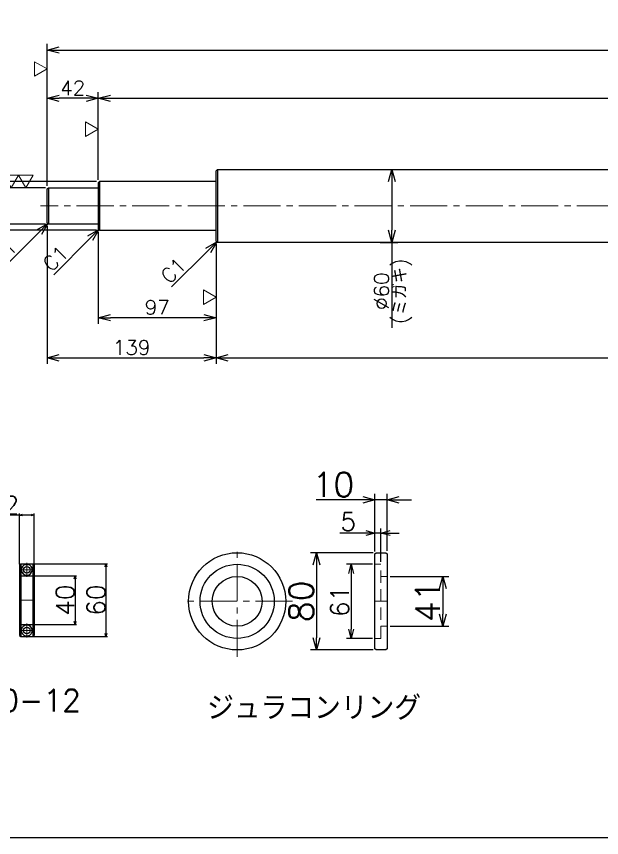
# Model space of a CAD drawing. Header units: millimetres. Extents: x 0 to 7488, y -19 to 4184.
# Drawn here: x 4147 to 4628, y -5 to 671 of the extents above; entities that cross this region are included whole.
import ezdxf

# ---------------------------------------------------------------- set-up
doc = ezdxf.new("R2010")
doc.units = ezdxf.units.MM
doc.header["$LTSCALE"] = 1.6
doc.header["$PDMODE"] = 99
doc.header["$PDSIZE"] = 1
doc.linetypes.add('CENTER2', pattern=[28.575, 19.05, -3.175, 3.175, -3.175])
doc.linetypes.add('HIDDEN', pattern=[9.525, 6.35, -3.175])
for name, color, linetype, lineweight in [('04_HIDDEN', 2, 'HIDDEN', 13), ('05_CENTER', 4, 'CENTER2', 13), ('08_DIM', 3, 'Continuous', 13)]:
    doc.layers.add(name, color=color, linetype=linetype, lineweight=lineweight)
doc.layers.add('10_DRAFT', color=8, linetype='Continuous', lineweight=0, plot=False)
doc.styles.add('KSS_TXT', font='txt.shx', dxfattribs={"bigfont": 'extfont2.shx'})
doc.dimstyles.new('KSS_DIM', dxfattribs={"dimscale": 4, "dimtxt": 3, "dimasz": 2.5, "dimexe": 1.25, "dimexo": 0.625, "dimtad": 1, "dimdsep": 46, "dimtxsty": 'KSS_TXT', "dimblk": 'OPEN30', "dimcen": 0, "dimazin": 2, "dimtfac": 0.75, "dimtmove": 0, "dimatfit": 3, "dimldrblk": 'OPEN30', "dimfxl": 1.25, "dimtolj": 1, "dimarcsym": 0})

# ---------------------------------------------------------------- blocks, each defined once
blk = doc.blocks.new('_Open30')
at = {"color": 0, "linetype": 'ByBlock', "lineweight": -2}
for p, q in [((-1, 0.268), (0, 0)), ((0, 0), (-1, -0.268)), ((0, 0), (-1, 0))]:
    blk.add_line(p, q, dxfattribs=at)
blk = doc.blocks.new('*D214')
at = {"layer": '08_DIM', "color": 0, "lineweight": -2, "transparency": 16777216}
for p, q in [((4214.12, 493.8), (4214.12, 418.34)), ((4311.12, 483.8), (4311.12, 418.34)), ((4301.12, 423.34), (4224.12, 423.34))]:
    blk.add_line(p, q, dxfattribs=at)
at = {"layer": 'Defpoints', "color": 0, "transparency": 16777216}
for p in [(4214.12, 496.3), (4311.12, 486.3), (4214.12, 423.34)]:
    blk.add_point(p, dxfattribs=at)
at = {"layer": '08_DIM', "color": 0, "lineweight": -2, "transparency": 16777216, "xscale": 10, "yscale": 10, "zscale": 10, "rotation": 180}
blk.add_blockref('_Open30', (4214.12, 423.34), dxfattribs=at)
at = {"layer": '08_DIM', "color": 0, "lineweight": -2, "transparency": 16777216, "xscale": 10, "yscale": 10, "zscale": 10}
blk.add_blockref('_Open30', (4311.12, 423.34), dxfattribs=at)
at = {"layer": '08_DIM', "color": 0, "transparency": 16777216, "insert": (4262.62, 431.84), "char_height": 12, "attachment_point": 5, "style": 'KSS_TXT'}
blk.add_mtext('\\A1;97', dxfattribs=at)
blk = doc.blocks.new('*D215')
at = {"layer": '08_DIM', "color": 0, "lineweight": -2, "transparency": 16777216}
for p, q in [((4172.12, 531.8), (4172.12, 608.89)), ((4214.12, 536.8), (4214.12, 608.89)), ((4204.12, 603.89), (4182.12, 603.89))]:
    blk.add_line(p, q, dxfattribs=at)
at = {"layer": 'Defpoints', "color": 0, "transparency": 16777216}
for p in [(4172.12, 603.89), (4214.12, 534.3), (4172.12, 529.3)]:
    blk.add_point(p, dxfattribs=at)
at = {"layer": '08_DIM', "color": 0, "lineweight": -2, "transparency": 16777216, "xscale": 10, "yscale": 10, "zscale": 10, "rotation": 180}
blk.add_blockref('_Open30', (4172.12, 603.89), dxfattribs=at)
at = {"layer": '08_DIM', "color": 0, "lineweight": -2, "transparency": 16777216, "xscale": 10, "yscale": 10, "zscale": 10}
blk.add_blockref('_Open30', (4214.12, 603.89), dxfattribs=at)
at = {"layer": '08_DIM', "color": 0, "transparency": 16777216, "insert": (4193.12, 612.39), "char_height": 12, "attachment_point": 5, "style": 'KSS_TXT'}
blk.add_mtext('\\A1;42', dxfattribs=at)
blk = doc.blocks.new('*D216')
at = {"layer": '08_DIM', "color": 0, "lineweight": -2, "transparency": 16777216}
for p, q in [((4172.12, 498.8), (4172.12, 385.27)), ((4311.12, 483.8), (4311.12, 385.27)), ((4182.12, 390.27), (4301.12, 390.27))]:
    blk.add_line(p, q, dxfattribs=at)
at = {"layer": 'Defpoints', "color": 0, "transparency": 16777216}
for p in [(4172.12, 501.3), (4311.12, 486.3), (4311.12, 390.27)]:
    blk.add_point(p, dxfattribs=at)
at = {"layer": '08_DIM', "color": 0, "lineweight": -2, "transparency": 16777216, "xscale": 10, "yscale": 10, "zscale": 10, "rotation": 180}
blk.add_blockref('_Open30', (4172.12, 390.27), dxfattribs=at)
at = {"layer": '08_DIM', "color": 0, "lineweight": -2, "transparency": 16777216, "xscale": 10, "yscale": 10, "zscale": 10}
blk.add_blockref('_Open30', (4311.12, 390.27), dxfattribs=at)
at = {"layer": '08_DIM', "color": 0, "transparency": 16777216, "insert": (4241.62, 398.77), "char_height": 12, "attachment_point": 5, "style": 'KSS_TXT'}
blk.add_mtext('\\A1;139', dxfattribs=at)
blk = doc.blocks.new('*D217')
at = {"layer": '08_DIM', "color": 0, "lineweight": -2, "transparency": 16777216}
for p, q in [((4172.12, 531.8), (4172.12, 648.62)), ((4182.12, 643.62), (6360.12, 643.62)), ((6370.12, 531.8), (6370.12, 648.62))]:
    blk.add_line(p, q, dxfattribs=at)
at = {"layer": 'Defpoints', "color": 0, "transparency": 16777216}
for p in [(6370.12, 643.62), (4172.12, 529.3), (6370.12, 529.3)]:
    blk.add_point(p, dxfattribs=at)
at = {"layer": '08_DIM', "color": 0, "lineweight": -2, "transparency": 16777216, "xscale": 10, "yscale": 10, "zscale": 10, "rotation": 180}
blk.add_blockref('_Open30', (4172.12, 643.62), dxfattribs=at)
at = {"layer": '08_DIM', "color": 0, "lineweight": -2, "transparency": 16777216, "xscale": 10, "yscale": 10, "zscale": 10}
blk.add_blockref('_Open30', (6370.12, 643.62), dxfattribs=at)
at = {"layer": '08_DIM', "color": 0, "transparency": 16777216, "insert": (5271.12, 652.12), "char_height": 12, "attachment_point": 5, "style": 'KSS_TXT'}
blk.add_mtext('\\A1;2198', dxfattribs=at)
blk = doc.blocks.new('*D218')
at = {"layer": '08_DIM', "color": 0, "lineweight": -2, "transparency": 16777216}
for p, q in [((4311.12, 483.8), (4311.12, 385.27)), ((6231.12, 483.8), (6231.12, 385.27)), ((4321.12, 390.27), (6221.12, 390.27))]:
    blk.add_line(p, q, dxfattribs=at)
at = {"layer": 'Defpoints', "color": 0, "transparency": 16777216}
for p in [(4311.12, 486.3), (6231.12, 486.3), (6231.12, 390.27)]:
    blk.add_point(p, dxfattribs=at)
at = {"layer": '08_DIM', "color": 0, "lineweight": -2, "transparency": 16777216, "xscale": 10, "yscale": 10, "zscale": 10, "rotation": 180}
blk.add_blockref('_Open30', (4311.12, 390.27), dxfattribs=at)
at = {"layer": '08_DIM', "color": 0, "lineweight": -2, "transparency": 16777216, "xscale": 10, "yscale": 10, "zscale": 10}
blk.add_blockref('_Open30', (6231.12, 390.27), dxfattribs=at)
at = {"layer": '08_DIM', "color": 0, "transparency": 16777216, "insert": (5271.12, 398.77), "char_height": 12, "attachment_point": 5, "style": 'KSS_TXT'}
blk.add_mtext('\\A1;1920', dxfattribs=at)
blk = doc.blocks.new('*D219')
at = {"layer": '08_DIM', "color": 0, "lineweight": -2, "transparency": 16777216}
for p, q in [((4127.5, 530.3), (4127.5, 599.3)), ((4170.62, 530.3), (4122.5, 530.3)), ((4127.5, 510.3), (4127.5, 520.3)), ((4170.62, 500.3), (4122.5, 500.3))]:
    blk.add_line(p, q, dxfattribs=at)
at = {"layer": 'Defpoints', "color": 0, "transparency": 16777216}
for p in [(4127.5, 530.3), (4173.12, 530.3), (4173.12, 500.3)]:
    blk.add_point(p, dxfattribs=at)
at = {"layer": '08_DIM', "color": 0, "lineweight": -2, "transparency": 16777216, "xscale": 10, "yscale": 10, "zscale": 10}
for p, rotation in [((4127.5, 530.3), 90), ((4127.5, 500.3), 270)]:
    blk.add_blockref('_Open30', p, dxfattribs=dict(at, rotation=rotation))
at = {"layer": '08_DIM', "color": 0, "transparency": 16777216, "insert": (4119, 569.8), "char_height": 12, "attachment_point": 5, "rotation": 90, "style": 'KSS_TXT'}
blk.add_mtext('\\A1;%%C30h7', dxfattribs=at)
blk = doc.blocks.new('*D220')
at = {"layer": '08_DIM', "color": 0, "lineweight": -2, "transparency": 16777216}
for p, q in [((4074.98, 535.3), (4074.98, 604.3)), ((4212.62, 535.3), (4069.98, 535.3)), ((4074.98, 505.3), (4074.98, 525.3)), ((4212.62, 495.3), (4069.98, 495.3))]:
    blk.add_line(p, q, dxfattribs=at)
at = {"layer": 'Defpoints', "color": 0, "transparency": 16777216}
for p in [(4074.98, 535.3), (4215.12, 535.3), (4215.12, 495.3)]:
    blk.add_point(p, dxfattribs=at)
at = {"layer": '08_DIM', "color": 0, "lineweight": -2, "transparency": 16777216, "xscale": 10, "yscale": 10, "zscale": 10}
for p, rotation in [((4074.98, 535.3), 90), ((4074.98, 495.3), 270)]:
    blk.add_blockref('_Open30', p, dxfattribs=dict(at, rotation=rotation))
at = {"layer": '08_DIM', "color": 0, "transparency": 16777216, "insert": (4066.48, 574.8), "char_height": 12, "attachment_point": 5, "rotation": 90, "style": 'KSS_TXT'}
blk.add_mtext('\\A1;%%C40h7', dxfattribs=at)
blk = doc.blocks.new('*D221')
at = {"layer": '08_DIM', "color": 0, "lineweight": -2, "transparency": 16777216}
for p, q in [((4445.95, 545.3), (4460.65, 545.3)), ((4455.65, 535.3), (4455.65, 495.3)), ((4445.95, 485.3), (4460.65, 485.3)), ((4455.65, 485.3), (4455.65, 415.1))]:
    blk.add_line(p, q, dxfattribs=at)
at = {"layer": 'Defpoints', "color": 0, "transparency": 16777216}
for p in [(4443.45, 545.3), (4443.45, 485.3), (4455.65, 485.3)]:
    blk.add_point(p, dxfattribs=at)
at = {"layer": '08_DIM', "color": 0, "lineweight": -2, "transparency": 16777216, "xscale": 10, "yscale": 10, "zscale": 10}
for p, rotation in [((4455.65, 545.3), 90), ((4455.65, 485.3), 270)]:
    blk.add_blockref('_Open30', p, dxfattribs=dict(at, rotation=rotation))
at = {"layer": '08_DIM', "color": 0, "transparency": 16777216, "char_height": 12, "attachment_point": 5, "rotation": 90, "style": 'KSS_TXT'}
for s, insert in [('\\A1;(ミガキ)', (4464.15, 445.2)), ('\\A1;%%C60', (4447.15, 445.2))]:
    blk.add_mtext(s, dxfattribs=dict(at, insert=insert))
blk = doc.blocks.new('*D222')
at = {"layer": '08_DIM', "color": 0, "lineweight": -2, "transparency": 16777216}
blk.add_line((4165.55, 493.73), (4135.52, 463.71), dxfattribs=at)
at = {"layer": 'Defpoints', "color": 0, "transparency": 16777216}
for p in [(4172.62, 500.8), (4127.48, 455.66), (4127.48, 455.66)]:
    blk.add_point(p, dxfattribs=at)
at = {"layer": '08_DIM', "color": 0, "lineweight": -2, "transparency": 16777216, "xscale": 10, "yscale": 10, "zscale": 10, "rotation": 44.99999999999919}
blk.add_blockref('_Open30', (4172.62, 500.8), dxfattribs=at)
at = {"layer": '08_DIM', "color": 0, "transparency": 16777216, "insert": (4136.94, 477.14), "char_height": 12, "attachment_point": 5, "rotation": 45, "style": 'KSS_TXT'}
blk.add_mtext('\\A1;C1', dxfattribs=at)
blk = doc.blocks.new('p1ba02')
for p, q in [((-1.5, 2.6), (1.5, 2.6)), ((0, 0), (-1.5, 2.6)), ((1.5, 2.6), (0, 0)), ((3, 0), (1.5, 2.6)), ((1.5, 2.6), (4.5, 2.6)), ((4.5, 2.6), (3, 0))]:
    blk.add_line(p, q)
blk = doc.blocks.new('p1ba01')
for p, q in [((0, 0), (-1.5, 2.6)), ((-1.5, 2.6), (1.5, 2.6)), ((1.5, 2.6), (0, 0))]:
    blk.add_line(p, q)
blk = doc.blocks.new('*D223')
at = {"layer": '08_DIM', "color": 0, "lineweight": -2, "transparency": 16777216}
blk.add_line((4207.55, 488.73), (4177.52, 458.71), dxfattribs=at)
at = {"layer": 'Defpoints', "color": 0, "transparency": 16777216}
for p in [(4214.62, 495.8), (4169.48, 450.66), (4169.48, 450.66)]:
    blk.add_point(p, dxfattribs=at)
at = {"layer": '08_DIM', "color": 0, "lineweight": -2, "transparency": 16777216, "xscale": 10, "yscale": 10, "zscale": 10, "rotation": 44.99999999999919}
blk.add_blockref('_Open30', (4214.62, 495.8), dxfattribs=at)
at = {"layer": '08_DIM', "color": 0, "transparency": 16777216, "insert": (4178.94, 472.14), "char_height": 12, "attachment_point": 5, "rotation": 45, "style": 'KSS_TXT'}
blk.add_mtext('\\A1;C1', dxfattribs=at)
blk = doc.blocks.new('*D224')
at = {"layer": '08_DIM', "color": 0, "lineweight": -2, "transparency": 16777216}
blk.add_line((4304.55, 478.73), (4274.52, 448.71), dxfattribs=at)
at = {"layer": 'Defpoints', "color": 0, "transparency": 16777216}
for p in [(4311.62, 485.8), (4266.48, 440.66), (4266.48, 440.66)]:
    blk.add_point(p, dxfattribs=at)
at = {"layer": '08_DIM', "color": 0, "lineweight": -2, "transparency": 16777216, "xscale": 10, "yscale": 10, "zscale": 10, "rotation": 44.99999999999959}
blk.add_blockref('_Open30', (4311.62, 485.8), dxfattribs=at)
at = {"layer": '08_DIM', "color": 0, "transparency": 16777216, "insert": (4275.94, 462.14), "char_height": 12, "attachment_point": 5, "rotation": 45, "style": 'KSS_TXT'}
blk.add_mtext('\\A1;C1', dxfattribs=at)
blk = doc.blocks.new('*D230')
at = {"layer": '08_DIM', "color": 0, "lineweight": -2, "transparency": 16777216}
for p, q in [((4214.12, 536.8), (4214.12, 608.89)), ((6328.12, 536.8), (6328.12, 608.89)), ((4224.12, 603.89), (6318.12, 603.89))]:
    blk.add_line(p, q, dxfattribs=at)
at = {"layer": 'Defpoints', "color": 0, "transparency": 16777216}
for p in [(6328.12, 603.89), (4214.12, 534.3), (6328.12, 534.3)]:
    blk.add_point(p, dxfattribs=at)
at = {"layer": '08_DIM', "color": 0, "lineweight": -2, "transparency": 16777216, "xscale": 10, "yscale": 10, "zscale": 10, "rotation": 180}
blk.add_blockref('_Open30', (4214.12, 603.89), dxfattribs=at)
at = {"layer": '08_DIM', "color": 0, "lineweight": -2, "transparency": 16777216, "xscale": 10, "yscale": 10, "zscale": 10}
blk.add_blockref('_Open30', (6328.12, 603.89), dxfattribs=at)
at = {"layer": '08_DIM', "color": 0, "transparency": 16777216, "insert": (5271.12, 612.39), "char_height": 12, "attachment_point": 5, "style": 'KSS_TXT'}
blk.add_mtext('\\A1;2114', dxfattribs=at)
blk = doc.blocks.new('A$C6FDC4AF3_1_1_1')
at = {"color": 0}
for radius in [40, 30.5, 20.5]:
    blk.add_circle((0, 0), radius, dxfattribs=at)
at = {"layer": '05_CENTER'}
for p, q in [((0, -45.6), (0, 45.6)), ((45.6, 0), (-45.6, 0))]:
    blk.add_line(p, q, dxfattribs=at)
blk = doc.blocks.new('*D280')
at = {"layer": '08_DIM', "color": 0, "lineweight": -2, "transparency": 16777216}
for p, q in [((4434.2, 246.07), (4412.95, 246.07)), ((4441.7, 230.77), (4441.7, 249.82)), ((4446.7, 246.07), (4441.7, 246.07)), ((4446.7, 222.27), (4446.7, 249.82)), ((4454.2, 246.07), (4461.7, 246.07))]:
    blk.add_line(p, q, dxfattribs=at)
at = {"layer": 'Defpoints', "color": 0, "transparency": 16777216}
for p in [(4441.7, 246.07), (4441.7, 228.89), (4446.7, 220.39)]:
    blk.add_point(p, dxfattribs=at)
at = {"layer": '08_DIM', "color": 0, "lineweight": -2, "transparency": 16777216, "xscale": 7.5, "yscale": 7.5, "zscale": 7.5}
blk.add_blockref('_Open30', (4441.7, 246.07), dxfattribs=at)
at = {"layer": '08_DIM', "color": 0, "lineweight": -2, "transparency": 16777216, "xscale": 7.5, "yscale": 7.5, "zscale": 7.5, "rotation": 180}
blk.add_blockref('_Open30', (4446.7, 246.07), dxfattribs=at)
at = {"layer": '08_DIM', "color": 0, "transparency": 16777216, "insert": (4419.82, 255.45), "char_height": 15, "attachment_point": 5, "style": 'KSS_TXT'}
blk.add_mtext('\\A1;5', dxfattribs=at)
blk = doc.blocks.new('*D281')
at = {"layer": '08_DIM', "color": 0, "lineweight": -2, "transparency": 16777216}
for p, q in [((4440.2, 229.89), (4388.63, 229.89)), ((4393.63, 219.89), (4393.63, 159.89)), ((4440.2, 149.89), (4388.63, 149.89))]:
    blk.add_line(p, q, dxfattribs=at)
at = {"layer": 'Defpoints', "color": 0, "transparency": 16777216}
for p in [(4442.7, 229.89), (4393.63, 149.89), (4442.7, 149.89)]:
    blk.add_point(p, dxfattribs=at)
at = {"layer": '08_DIM', "color": 0, "lineweight": -2, "transparency": 16777216, "xscale": 10, "yscale": 10, "zscale": 10}
for p, rotation in [((4393.63, 229.89), 90), ((4393.63, 149.89), 270)]:
    blk.add_blockref('_Open30', p, dxfattribs=dict(at, rotation=rotation))
at = {"layer": '08_DIM', "color": 0, "transparency": 16777216, "insert": (4381.13, 189.89), "char_height": 20, "attachment_point": 5, "rotation": 90, "style": 'KSS_TXT'}
blk.add_mtext('\\A1;80', dxfattribs=at)
blk = doc.blocks.new('*D282')
at = {"layer": '08_DIM', "color": 0, "lineweight": -2, "transparency": 16777216}
for p, q in [((4439.82, 220.39), (4418.43, 220.39)), ((4422.18, 212.89), (4422.18, 166.89)), ((4439.82, 159.39), (4418.43, 159.39))]:
    blk.add_line(p, q, dxfattribs=at)
at = {"layer": 'Defpoints', "color": 0, "transparency": 16777216}
for p in [(4441.7, 220.39), (4422.18, 159.39), (4441.7, 159.39)]:
    blk.add_point(p, dxfattribs=at)
at = {"layer": '08_DIM', "color": 0, "lineweight": -2, "transparency": 16777216, "xscale": 7.5, "yscale": 7.5, "zscale": 7.5}
for p, rotation in [((4422.18, 220.39), 90), ((4422.18, 159.39), 270)]:
    blk.add_blockref('_Open30', p, dxfattribs=dict(at, rotation=rotation))
at = {"layer": '08_DIM', "color": 0, "transparency": 16777216, "insert": (4412.81, 189.89), "char_height": 15, "attachment_point": 5, "rotation": 90, "style": 'KSS_TXT'}
blk.add_mtext('\\A1;61', dxfattribs=at)
blk = doc.blocks.new('A$C62180693_1_1_1')
at = {"color": 0}
blk.add_lwpolyline([(10, 39), (10, -39), (9, -40), (1, -40), (0, -39), (0, 39), (1, 40), (9, 40)], close=True, dxfattribs=at)
at = {"layer": '04_HIDDEN'}
for p, q in [((0, 30.5), (5, 30.5)), ((5, -30.5), (5, 30.5)), ((5, 20.5), (10, 20.5)), ((5, -20.5), (10, -20.5)), ((0, -30.5), (5, -30.5))]:
    blk.add_line(p, q, dxfattribs=at)
at = {"layer": '10_DRAFT'}
blk.add_line((0, 0), (10, 0), dxfattribs=at)
blk = doc.blocks.new('*D294')
at = {"layer": '08_DIM', "color": 0, "lineweight": -2, "transparency": 16777216}
for p, q in [((4150.99, 210.88), (4196.3, 210.88)), ((4195.05, 208.38), (4195.05, 173.38)), ((4150.99, 170.88), (4196.3, 170.88))]:
    blk.add_line(p, q, dxfattribs=at)
at = {"layer": 'Defpoints', "color": 0, "transparency": 16777216}
for p in [(4150.36, 210.88), (4150.36, 170.88), (4195.05, 170.88)]:
    blk.add_point(p, dxfattribs=at)
at = {"layer": '08_DIM', "color": 0, "lineweight": -2, "transparency": 16777216, "xscale": 2.5, "yscale": 2.5, "zscale": 2.5}
for p, rotation in [((4195.05, 210.88), 90), ((4195.05, 170.88), 270)]:
    blk.add_blockref('_Open30', p, dxfattribs=dict(at, rotation=rotation))
at = {"layer": '08_DIM', "color": 0, "transparency": 16777216, "insert": (4186.92, 190.88), "char_height": 15, "attachment_point": 5, "rotation": 90, "style": 'KSS_TXT'}
blk.add_mtext('\\A1;40', dxfattribs=at)
blk = doc.blocks.new('*D295')
at = {"layer": '08_DIM', "color": 0, "lineweight": -2, "transparency": 16777216}
for p, q in [((4150.99, 220.88), (4221.74, 220.88)), ((4220.49, 218.38), (4220.49, 163.38)), ((4150.99, 160.88), (4221.74, 160.88))]:
    blk.add_line(p, q, dxfattribs=at)
at = {"layer": 'Defpoints', "color": 0, "transparency": 16777216}
for p in [(4150.36, 220.88), (4150.36, 160.88), (4220.49, 160.88)]:
    blk.add_point(p, dxfattribs=at)
at = {"layer": '08_DIM', "color": 0, "lineweight": -2, "transparency": 16777216, "xscale": 2.5, "yscale": 2.5, "zscale": 2.5}
for p, rotation in [((4220.49, 220.88), 90), ((4220.49, 160.88), 270)]:
    blk.add_blockref('_Open30', p, dxfattribs=dict(at, rotation=rotation))
at = {"layer": '08_DIM', "color": 0, "transparency": 16777216, "insert": (4212.36, 190.88), "char_height": 15, "attachment_point": 5, "rotation": 90, "style": 'KSS_TXT'}
blk.add_mtext('\\A1;60', dxfattribs=at)
blk = doc.blocks.new('*D296')
at = {"layer": '08_DIM', "color": 0, "lineweight": -2, "transparency": 16777216}
for p, q in [((4149.36, 260.9), (4125.61, 260.9)), ((4149.36, 220.51), (4149.36, 262.15)), ((4158.86, 260.9), (4151.86, 260.9)), ((4161.36, 220.51), (4161.36, 262.15))]:
    blk.add_line(p, q, dxfattribs=at)
at = {"layer": 'Defpoints', "color": 0, "transparency": 16777216}
for p in [(4149.36, 260.9), (4149.36, 219.88), (4161.36, 219.88)]:
    blk.add_point(p, dxfattribs=at)
at = {"layer": '08_DIM', "color": 0, "lineweight": -2, "transparency": 16777216, "xscale": 2.5, "yscale": 2.5, "zscale": 2.5, "rotation": 180}
blk.add_blockref('_Open30', (4149.36, 260.9), dxfattribs=at)
at = {"layer": '08_DIM', "color": 0, "lineweight": -2, "transparency": 16777216, "xscale": 2.5, "yscale": 2.5, "zscale": 2.5}
blk.add_blockref('_Open30', (4161.36, 260.9), dxfattribs=at)
at = {"layer": '08_DIM', "color": 0, "transparency": 16777216, "insert": (4136.24, 269.02), "char_height": 15, "attachment_point": 5, "style": 'KSS_TXT'}
blk.add_mtext('\\A1;12', dxfattribs=at)
blk = doc.blocks.new('SCSPJ40-12b_1_1')
at = {"color": 0}
for p, q in [((0, 29), (1, 30)), ((0, 29), (0, -29)), ((1, 30), (1, -30)), ((1, 30), (11, 30)), ((5.03, 29.39), (6.97, 29.39)), ((11, 30), (11, -30)), ((11, 30), (12, 29)), ((12, 29), (12, -29)), ((12, 0), (12, 0)), ((0, -29), (1, -30)), ((1, -30), (11, -30)), ((5.03, -29.39), (6.97, -29.39)), ((11, -30), (12, -29))]:
    blk.add_line(p, q, dxfattribs=at)
for centre in [(6, 25), (6, -25)]:
    blk.add_circle(centre, 2.75, dxfattribs=at)
for centre, start, end in [((6, 25), 102.46791, 77.53209), ((6, -25), 282.46791, 257.53209)]:
    blk.add_arc(centre, 4.5, start, end, dxfattribs=at)
at = {"layer": '04_HIDDEN', "color": 0}
for p, q in [((1, 20), (0, 21)), ((11, 20), (12, 21)), ((1, 20), (11, 20)), ((1, -20), (0, -21)), ((1, -20), (11, -20)), ((11, -20), (12, -21))]:
    blk.add_line(p, q, dxfattribs=at)
at = {"layer": '05_CENTER', "color": 0}
for p, q in [((6, 19.17), (6, 30.83)), ((0.17, 25), (11.83, 25)), ((6, -19.17), (6, -30.83)), ((0.17, -25), (11.83, -25))]:
    blk.add_line(p, q, dxfattribs=at)
at = {"layer": '10_DRAFT'}
blk.add_line((0, 0), (12, 0), dxfattribs=at)
blk = doc.blocks.new('*D297')
at = {"layer": '08_DIM', "color": 0, "lineweight": -2, "transparency": 16777216}
for p, q in [((4441.7, 231.39), (4441.7, 278.45)), ((4451.7, 231.39), (4451.7, 278.45)), ((4431.7, 273.45), (4393.37, 273.45)), ((4451.7, 273.45), (4441.7, 273.45)), ((4461.7, 273.45), (4471.7, 273.45))]:
    blk.add_line(p, q, dxfattribs=at)
at = {"layer": 'Defpoints', "color": 0, "transparency": 16777216}
for p in [(4441.7, 273.45), (4441.7, 228.89), (4451.7, 228.89)]:
    blk.add_point(p, dxfattribs=at)
at = {"layer": '08_DIM', "color": 0, "lineweight": -2, "transparency": 16777216, "xscale": 10, "yscale": 10, "zscale": 10}
blk.add_blockref('_Open30', (4441.7, 273.45), dxfattribs=at)
at = {"layer": '08_DIM', "color": 0, "lineweight": -2, "transparency": 16777216, "xscale": 10, "yscale": 10, "zscale": 10, "rotation": 180}
blk.add_blockref('_Open30', (4451.7, 273.45), dxfattribs=at)
at = {"layer": '08_DIM', "color": 0, "transparency": 16777216, "insert": (4407.53, 285.95), "char_height": 20, "attachment_point": 5, "style": 'KSS_TXT'}
blk.add_mtext('\\A1;10', dxfattribs=at)
blk = doc.blocks.new('*D298')
at = {"layer": '08_DIM', "color": 0, "lineweight": -2, "transparency": 16777216}
for p, q in [((4454.2, 210.39), (4502.53, 210.39)), ((4497.53, 200.39), (4497.53, 179.39)), ((4454.2, 169.39), (4502.53, 169.39))]:
    blk.add_line(p, q, dxfattribs=at)
at = {"layer": 'Defpoints', "color": 0, "transparency": 16777216}
for p in [(4451.7, 210.39), (4451.7, 169.39), (4497.53, 169.39)]:
    blk.add_point(p, dxfattribs=at)
at = {"layer": '08_DIM', "color": 0, "lineweight": -2, "transparency": 16777216, "xscale": 10, "yscale": 10, "zscale": 10}
for p, rotation in [((4497.53, 210.39), 90), ((4497.53, 169.39), 270)]:
    blk.add_blockref('_Open30', p, dxfattribs=dict(at, rotation=rotation))
at = {"layer": '08_DIM', "color": 0, "transparency": 16777216, "insert": (4485.03, 189.89), "char_height": 20, "attachment_point": 5, "rotation": 90, "style": 'KSS_TXT'}
blk.add_mtext('\\A1;41', dxfattribs=at)

msp = doc.modelspace()

# ---------------------------------------------------------------- linework, layer by layer
for p, q in [((4312.119, 545.302), (4312.119, 485.302)), ((4215.119, 535.302), (4215.119, 495.302)), ((4173.119, 530.302), (4173.119, 500.302))]:
    msp.add_line(p, q)
at = {"color": 0}
for p, q in [((4214.119, 534.302), (4215.119, 535.302)), ((4214.119, 534.302), (4214.119, 496.302)), ((4311.119, 535.302), (4215.119, 535.302)), ((4172.119, 529.302), (4173.119, 530.302)), ((4172.119, 501.302), (4172.119, 529.302)), ((4173.119, 530.302), (4214.119, 530.302)), ((4173.119, 500.302), (4172.119, 501.302)), ((4214.119, 500.302), (4173.119, 500.302)), ((4215.119, 495.302), (4214.119, 496.302)), ((4215.119, 495.302), (4311.119, 495.302))]:
    msp.add_line(p, q, dxfattribs=at)
for points in [[(4312.119, 485.302), (4312.119, 485.302), (4311.119, 486.302), (4311.119, 544.302), (4312.119, 545.302), (4312.119, 545.302)], [(4312.119, 545.302), (6230.119, 545.302)], [(6230.119, 485.302), (4312.119, 485.302)]]:
    msp.add_lwpolyline(points, dxfattribs=at)
at = {"layer": '05_CENTER'}
msp.add_line((6375.658, 515.302), (4166.581, 515.302), dxfattribs=at)
at = {"layer": 'Defpoints'}
msp.add_lwpolyline([(3735.637, -4.555), (6704.223, -4.555), (6704.223, 1744.32), (3735.637, 1744.32)], close=True, dxfattribs=at)

# ---------------------------------------------------------------- block references
for name, p in [('A$C6FDC4AF3_1_1_1', (4328.383, 189.895)), ('A$C62180693_1_1_1', (4441.699, 189.895))]:
    msp.add_blockref(name, p)
at = {"color": 4}
msp.add_blockref('SCSPJ40-12b_1_1', (4149.363, 190.881), dxfattribs=at)
at = {"layer": '08_DIM', "yscale": 4, "zscale": 4, "rotation": 90}
for p, xscale in [((4172.119, 628.039), 4), ((4214.119, 578.562), 4), ((4311.119, 440.159), -4)]:
    msp.add_blockref('p1ba01', p, dxfattribs=dict(at, xscale=xscale))
at = {"layer": '08_DIM', "xscale": 4, "yscale": 4, "zscale": 4}
msp.add_blockref('p1ba02', (4142.519, 530.302), dxfattribs=at)

# ---------------------------------------------------------------- texts
at = {"color": 0, "style": 'KSS_TXT'}
msp.add_text('SCSPJ40-12', height=18, dxfattribs=at).set_placement((4042.476, 99.338))
at = {"layer": '08_DIM', "style": 'KSS_TXT'}
msp.add_text('ジュラコンリング', height=20, dxfattribs=at).set_placement((4303.696, 92.13))

# ---------------------------------------------------------------- dimensions: what is measured, and where the dimension line sits
at = {"layer": '08_DIM'}
for base, p1, p2, override, picture, middle in [((6370.119, 643.621), (4172.119, 529.302), (6370.119, 529.302), {"dimscale": 4, "dimarcsym": 1}, '*D217', (5271.119, 652.121)), ((4172.119, 603.891), (4214.119, 534.302), (4172.119, 529.302), {"dimarcsym": 1}, '*D215', (4193.119, 612.391)), ((6328.119, 603.891), (4214.119, 534.302), (6328.119, 534.302), {"dimarcsym": 1}, '*D230', (5271.119, 612.391)), ((4311.119, 390.273), (4172.119, 501.302), (4311.119, 486.302), {"dimscale": 4, "dimarcsym": 1}, '*D216', (4241.619, 398.773)), ((4214.119, 423.339), (4311.119, 486.302), (4214.119, 496.302), {"dimscale": 4, "dimarcsym": 1}, '*D214', (4262.619, 431.839)), ((6231.119, 390.273), (4311.119, 486.302), (6231.119, 486.302), {"dimscale": 4, "dimarcsym": 1}, '*D218', (5271.119, 398.773)), ((4441.699, 273.445), (4451.699, 228.895), (4441.699, 228.895), {"dimtxt": 5}, '*D297', (4407.532, 285.945)), ((4149.363, 260.897), (4161.363, 219.881), (4149.363, 219.881), {"dimscale": 1, "dimtxt": 15}, '*D296', (4136.238, 269.022)), ((4441.699, 246.071), (4446.699, 220.395), (4441.699, 228.895), {"dimscale": 3, "dimtxt": 5}, '*D280', (4419.824, 255.446))]:
    dim = msp.add_linear_dim(base=base, p1=p1, p2=p2, dimstyle='KSS_DIM', override=override, dxfattribs=at)
    dim.commit()
    dim.dimension.update_dxf_attribs({"geometry": picture, "text_midpoint": middle})
for base, p1, p2, text, override, picture, middle in [((4074.979, 535.302), (4215.119, 495.302), (4215.119, 535.302), '%%C<>h7', {"dimscale": 4, "dimarcsym": 1}, '*D220', (4066.479, 574.802)), ((4127.497, 530.302), (4173.119, 500.302), (4173.119, 530.302), '%%C<>h7', {"dimscale": 4, "dimarcsym": 1}, '*D219', (4118.997, 569.802)), ((4455.653, 485.302), (4443.449, 545.302), (4443.449, 485.302), '%%C<>', {"dimscale": 4, "dimpost": '\\X(ミガキ)', "dimarcsym": 1}, '*D221', (4455.653, 445.202))]:
    dim = msp.add_linear_dim(base=base, p1=p1, p2=p2, angle=90, text=text, dimstyle='KSS_DIM', override=override, dxfattribs=at)
    dim.commit()
    dim.dimension.update_dxf_attribs({"geometry": picture, "text_midpoint": middle})
for base, p1, p2, picture, middle in [((4127.478, 455.661), (4172.619, 500.802), (4127.478, 455.661), '*D222', (4142.949, 471.132)), ((4169.478, 450.661), (4214.619, 495.802), (4169.478, 450.661), '*D223', (4184.949, 466.132)), ((4266.478, 440.661), (4311.619, 485.802), (4266.478, 440.661), '*D224', (4281.949, 456.132))]:
    dim = msp.add_linear_dim(base=base, p1=p1, p2=p2, angle=225, text='C1', dimstyle='KSS_DIM', override={"dimse1": 1, "dimse2": 1, "dimsd2": 1, "dimarcsym": 1}, dxfattribs=at)
    dim.commit()
    dim.dimension.update_dxf_attribs({"geometry": picture, "text_midpoint": middle, "dimtype": 161})
for base, p1, p2, override, picture, middle in [((4393.63, 149.895), (4442.699, 229.895), (4442.699, 149.895), {"dimtxt": 5}, '*D281', (4381.13, 189.895)), ((4220.487, 160.881), (4150.363, 220.881), (4150.363, 160.881), {"dimscale": 1, "dimtxt": 15}, '*D295', (4212.362, 190.881)), ((4422.182, 159.395), (4441.699, 220.395), (4441.699, 159.395), {"dimscale": 3, "dimtxt": 5}, '*D282', (4412.807, 189.895)), ((4195.045, 170.881), (4150.363, 210.881), (4150.363, 170.881), {"dimscale": 1, "dimtxt": 15}, '*D294', (4186.92, 190.881)), ((4497.532, 169.395), (4451.699, 210.395), (4451.699, 169.395), {"dimtxt": 5}, '*D298', (4485.032, 189.895))]:
    dim = msp.add_linear_dim(base=base, p1=p1, p2=p2, angle=90, dimstyle='KSS_DIM', override=override, dxfattribs=at)
    dim.commit()
    dim.dimension.update_dxf_attribs({"geometry": picture, "text_midpoint": middle})

doc.saveas('drawing.dxf')
